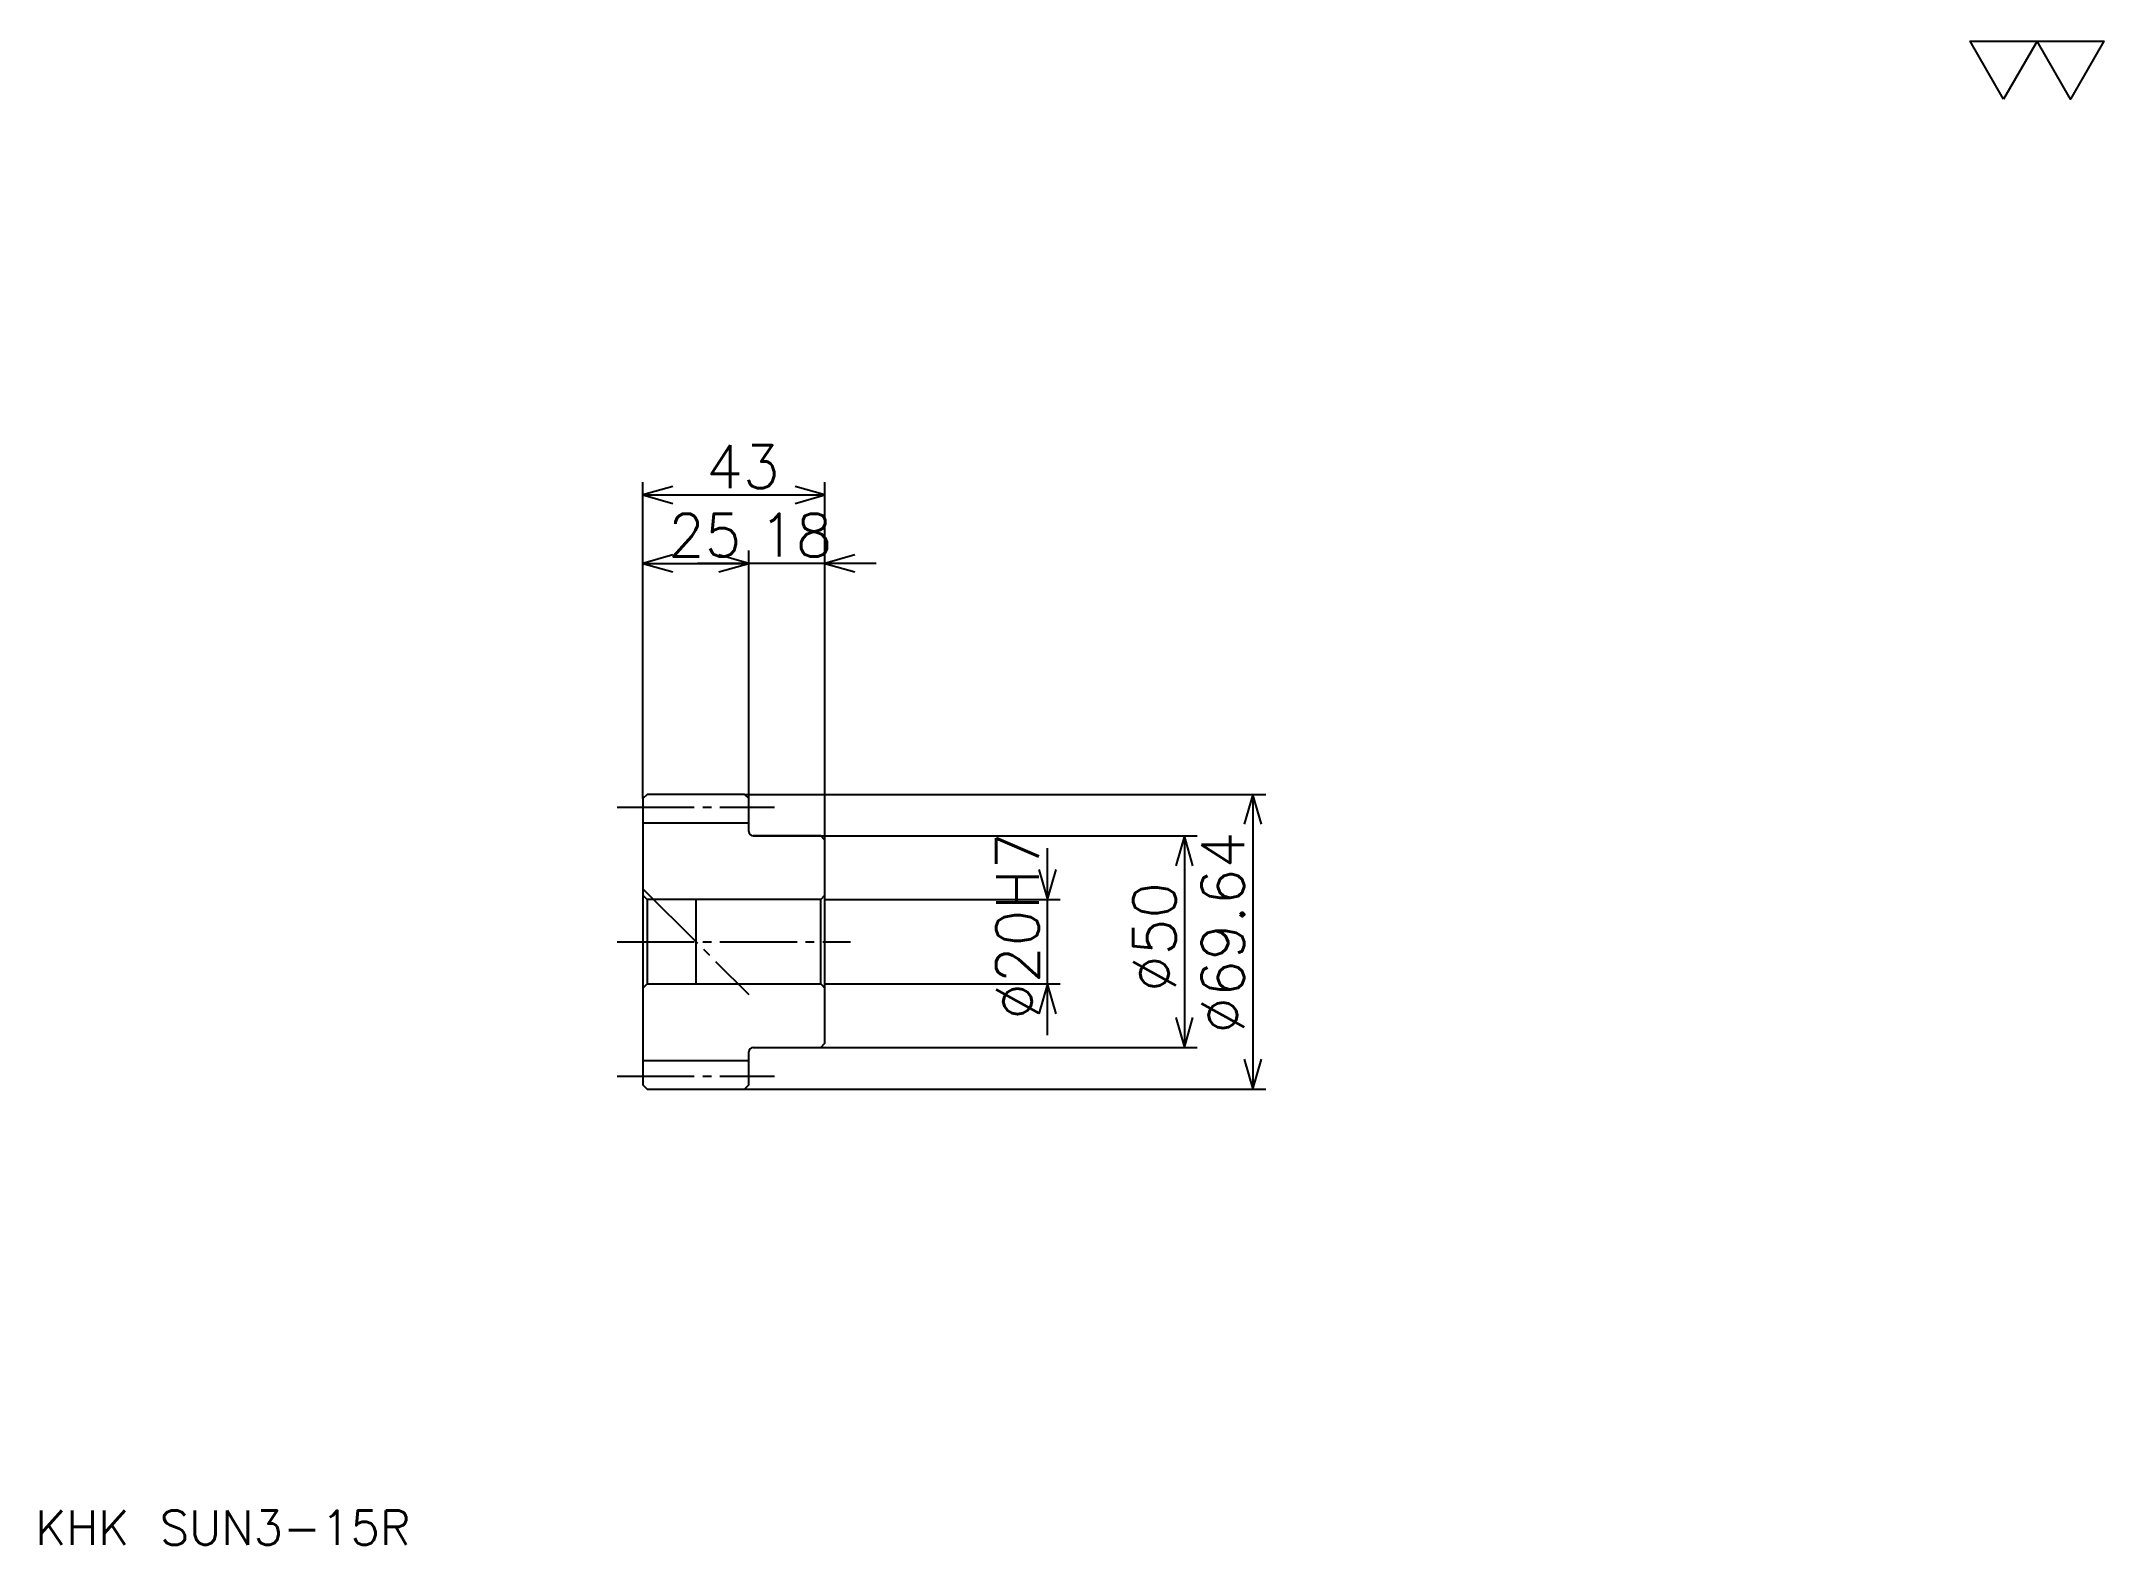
# Model space of a CAD drawing. Extents: x 22 to 509, y 22 to 378.
import ezdxf

# ---------------------------------------------------------------- set-up
doc = ezdxf.new("R2010")
doc.units = 0
doc.linetypes.add('DASHDOT', pattern=[24.260869, 18.195652, -2.021739, 2.021739, -2.021739])
doc.layers.get('0').update_dxf_attribs({"linetype": 'CONTINUOUS'})
doc.layers.add('DASHDOT', color=6, linetype='DASHDOT')
doc.styles.add('KANJI', font='TXT', dxfattribs={"bigfont": 'BIGFONT'})

msp = doc.modelspace()

# ---------------------------------------------------------------- linework, layer by layer
at = {"color": 5}
for p, q in [((163.760864, 199.591553), (163.760864, 273.38501)), ((206.760864, 199.591553), (206.760864, 273.38501)), ((163.760864, 270.352417), (206.760864, 270.352417)), ((163.760864, 254.178497), (188.760864, 254.178497)), ((218.891296, 254.178497), (176.630432, 254.178497)), ((188.760864, 199.591553), (188.760864, 257.211121)), ((163.760864, 198.591553), (163.760864, 199.591553)), ((187.760864, 199.591553), (206.760864, 199.591553)), ((188.760864, 198.591553), (188.760864, 199.591553)), ((206.760864, 199.591553), (310.880432, 199.591553)), ((206.760864, 188.771744), (206.760864, 199.591553)), ((307.847839, 199.591553), (307.847839, 129.951935)), ((189.760864, 189.771744), (206.760864, 189.771744)), ((206.760864, 189.771744), (294.706512, 189.771744)), ((259.32608, 142.641312), (259.32608, 186.902176)), ((291.673889, 189.771744), (291.673889, 139.771744)), ((206.760864, 174.771744), (262.358704, 174.771744)), ((206.760864, 154.771744), (262.358704, 154.771744)), ((189.760864, 139.771744), (206.760864, 139.771744)), ((206.760864, 139.771744), (294.706512, 139.771744)), ((187.760864, 129.951935), (206.760864, 129.951935)), ((206.760864, 129.951935), (310.880432, 129.951935))]:
    msp.add_line(p, q, dxfattribs=at)
at = {"color": 4}
for p, q in [((163.760864, 192.841553), (188.760864, 192.841553)), ((205.760864, 174.771744), (206.760864, 175.771744)), ((164.760864, 174.771744), (164.760864, 154.771744)), ((205.760864, 154.771744), (206.760864, 153.771744)), ((163.760864, 136.701935), (188.760864, 136.701935))]:
    msp.add_line(p, q, dxfattribs=at)
at = {"color": 7}
msp.add_line((176.260864, 174.880432), (176.260864, 154.663055), dxfattribs=at)
msp.add_lwpolyline([(485.217377, 363.913055), (477.332581, 377.580017), (508.871735, 377.580017), (500.986938, 363.913055), (493.102173, 377.580017), (485.217377, 363.913055)], dxfattribs=at)
at = {"color": 5}
for points in [[(170.836945, 272.374146), (163.760864, 270.352417), (170.836945, 268.330688)], [(199.684784, 268.330688), (206.760864, 270.352417), (199.684784, 272.374146)], [(170.836945, 256.200256), (163.760864, 254.178497), (170.836945, 252.156769)], [(181.684784, 252.156769), (188.760864, 254.178497), (181.684784, 256.200256)], [(181.684784, 252.156769), (188.760864, 254.178497), (181.684784, 256.200256)], [(213.836945, 256.200256), (206.760864, 254.178497), (213.836945, 252.156769)], [(309.869568, 192.515457), (307.847839, 199.591553), (305.82608, 192.515457)], [(293.695648, 182.695648), (291.673889, 189.771744), (289.652161, 182.695648)], [(257.304352, 181.847839), (259.32608, 174.771744), (261.347809, 181.847839)], [(261.347809, 147.695648), (259.32608, 154.771744), (257.304352, 147.695648)], [(289.652161, 146.847839), (291.673889, 139.771744), (293.695648, 146.847839)], [(305.82608, 137.02803), (307.847839, 129.951935), (309.869568, 137.02803)]]:
    msp.add_lwpolyline(points, dxfattribs=at)
at = {"color": 4}
for points in [[(188.760864, 190.771744), (188.760864, 198.591553), (187.760864, 199.591553), (164.760864, 199.591553), (163.760864, 198.591553), (163.760864, 153.771744)], [(189.760864, 139.771744), (205.760864, 139.771744), (206.760864, 140.771744), (206.760864, 188.771744), (205.760864, 189.771744), (189.760864, 189.771744)], [(163.760864, 153.771744), (164.760864, 154.771744), (205.760864, 154.771744), (205.760864, 174.771744), (164.760864, 174.771744), (163.760864, 175.771744)], [(163.760864, 153.771744), (163.760864, 130.951935), (164.760864, 129.951935), (187.760864, 129.951935), (188.760864, 130.951935), (188.760864, 138.771744)]]:
    msp.add_lwpolyline(points, dxfattribs=at)
for centre, start, end in [((189.760864, 190.771744), 180, 270), ((189.760864, 138.771744), 90, 180)]:
    msp.add_arc(centre, 1, start, end, dxfattribs=at)
at = {"layer": 'DASHDOT', "color": 7}
for p, q in [((157.695648, 196.591553), (194.82608, 196.591553)), ((163.760864, 177.271744), (188.760864, 152.271744)), ((157.695648, 164.771744), (212.82608, 164.771744)), ((157.695648, 132.951935), (194.82608, 132.951935))]:
    msp.add_line(p, q, dxfattribs=at)

# ---------------------------------------------------------------- texts
at = {"color": 7, "style": 'KANJI'}
for s, height, p in [('43', 10.108696, (178.690216, 271.969818)), ('25', 10.108696, (169.690216, 255.795898)), ('18', 10.108696, (191.190216, 255.795898)), ('KHK SUN3-15R', 8.086957, (20.217392, 22.23913))]:
    msp.add_text(s, height=height, dxfattribs=at).set_placement(p)
for s, p in [('%%c20H7', (257.304352, 146.32338)), ('%%c69.64', (305.82608, 143.038055)), ('%%c50', (289.652161, 152.894028))]:
    msp.add_text(s, height=10.108696, rotation=90, dxfattribs=at).set_placement(p)

doc.saveas('drawing.dxf')
